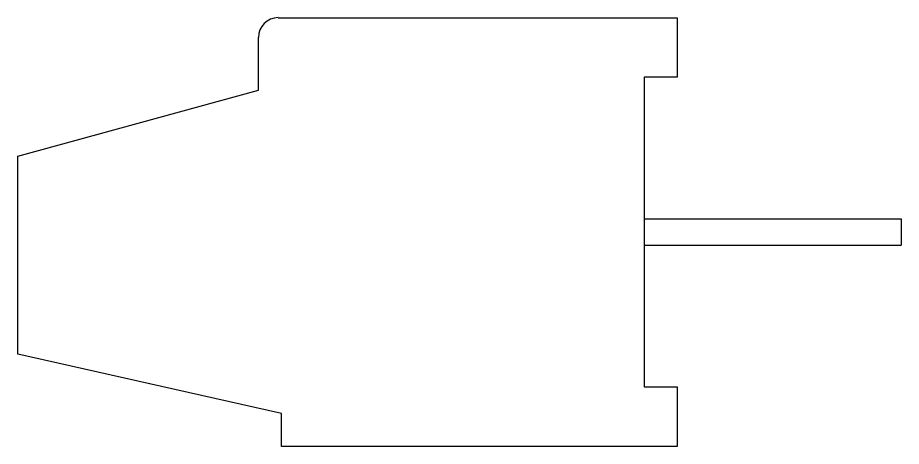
# Model space of a CAD drawing. Extents: x 0 to 420, y 0 to 297.
# Drawn here: x 238.6 to 265.4, y 90.81 to 103.81 of the extents above; entities that cross this region are included whole.
import ezdxf

# ---------------------------------------------------------------- set-up
doc = ezdxf.new("R2010")
doc.units = 0
doc.header["$LTSCALE"] = 23.1
doc.layers.get('0').update_dxf_attribs({"linetype": 'CONTINUOUS'})

msp = doc.modelspace()

# ---------------------------------------------------------------- linework, layer by layer
at = {"color": 7, "linetype": 'CONTINUOUS'}
for p, q in [((246.5, 103.812), (258.6, 103.812)), ((258.6, 103.812), (258.6, 102.013)), ((245.9, 101.612), (245.9, 103.213)), ((258.6, 102.013), (257.6, 102.013)), ((257.6, 102.013), (257.6, 92.612)), ((238.6, 99.612), (245.9, 101.612)), ((238.6, 93.612), (238.6, 99.612)), ((257.6, 97.713), (265.4, 97.713)), ((265.4, 97.713), (265.4, 96.912)), ((257.6, 96.912), (265.4, 96.912)), ((246.6, 91.812), (238.6, 93.612)), ((257.6, 92.612), (258.6, 92.612)), ((258.6, 92.612), (258.6, 90.812)), ((246.6, 90.812), (246.6, 91.812)), ((258.6, 90.812), (246.6, 90.812))]:
    msp.add_line(p, q, dxfattribs=at)
msp.add_arc((246.5, 103.213), 0.6, 90, 180, dxfattribs=at)

doc.saveas('drawing.dxf')
